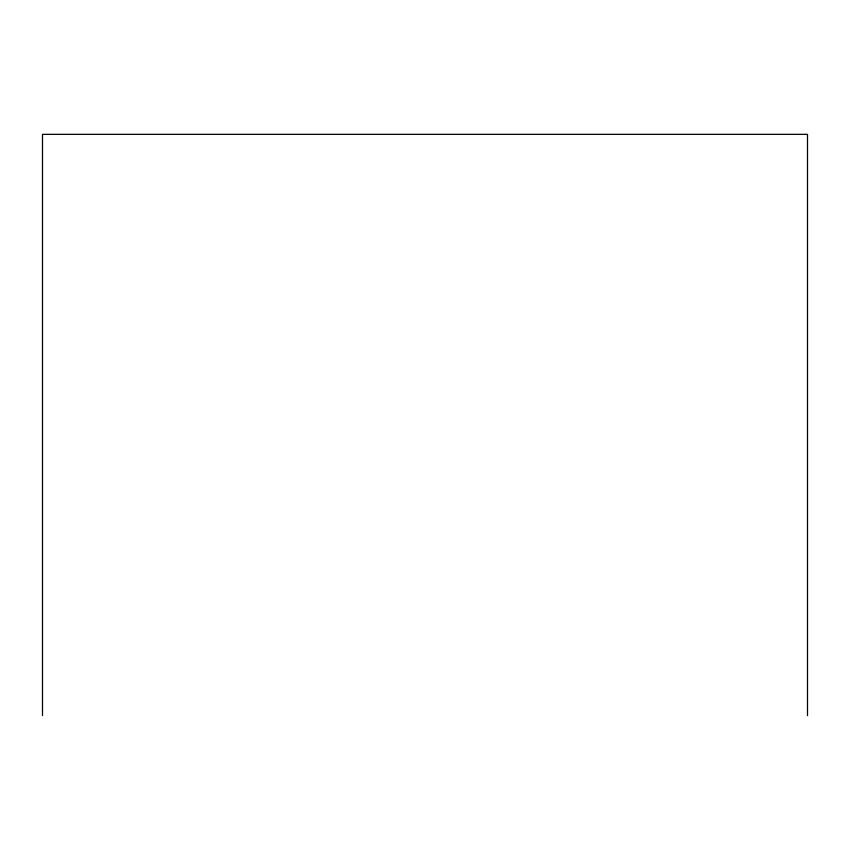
<?xml version="1.0" encoding="UTF-8"?>
<svg xmlns="http://www.w3.org/2000/svg" width="850" height="850" viewBox="0 0 850 850"><rect width="100%" height="100%" fill="white"/><g stroke="black" fill="none" stroke-linecap="round" stroke-linejoin="round"><path stroke-width="1.27" d="M807.5 715.657L807.5 134.343L42.5 134.343L42.5 715.657"/></g></svg>
